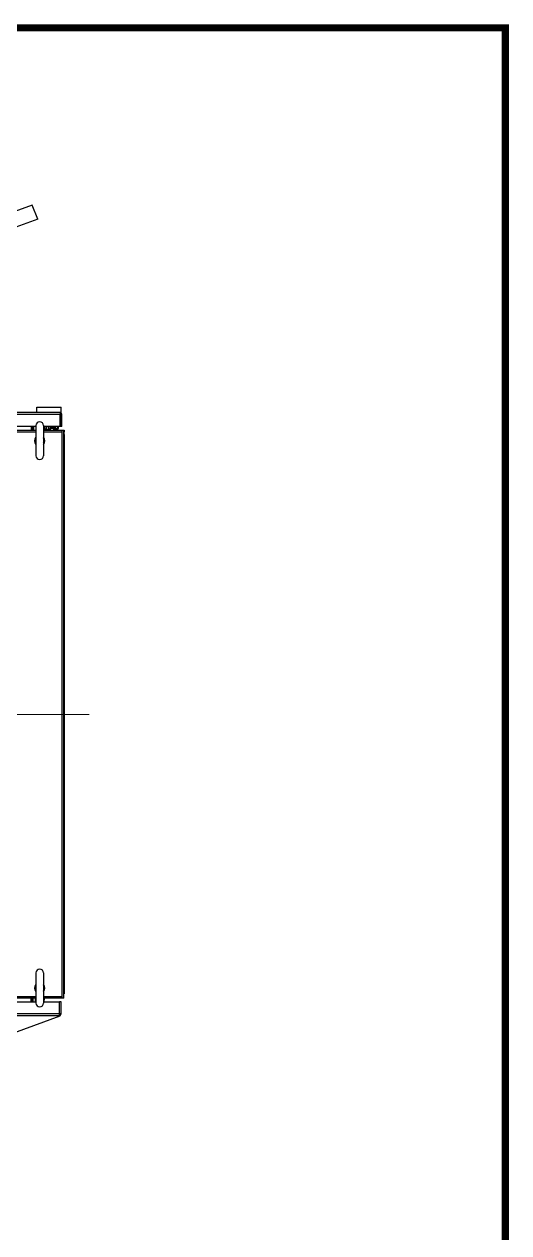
# Model space of a CAD drawing. Extents: x 81437 to 204847, y -54769 to -29444.
# Drawn here: x 85047 to 85689, y -35340 to -33738 of the extents above; entities that cross this region are included whole.
import ezdxf
from ezdxf.enums import TextEntityAlignment as Align
from ezdxf.lldxf.tags import DXFTag

# ---------------------------------------------------------------- set-up
doc = ezdxf.new("R2010")
doc.units = 0
doc.header["$LTSCALE"] = 100
doc.header["$MEASUREMENT"] = 0
doc.layers.add('PANEL', color=7, linetype='Continuous')
doc.layers.add('t', color=1, linetype='Continuous')
doc.styles.get("Standard").update_dxf_attribs({"font": ''})
doc.styles.add('微软雅黑', font='')
doc.styles.get('Standard').set_extended_font_data('SimSun')
doc.styles.get('微软雅黑').set_extended_font_data('Microsoft YaHei')
tags = doc.linetypes.add('CENTER', pattern=[2, 1.25, -0.25, 0.25, -0.25]).pattern_tags.tags
tags[10:11] = [DXFTag(74, 4), DXFTag(75, 0), DXFTag(340, '0'), DXFTag(46, 1.0), DXFTag(50, 0.0), DXFTag(44, 0.0), DXFTag(45, 0.0)]
tags[8:9] = [DXFTag(74, 4), DXFTag(75, 0), DXFTag(340, '0'), DXFTag(46, 1.0), DXFTag(50, 0.0), DXFTag(44, 0.0), DXFTag(45, 0.0)]
tags[6:7] = [DXFTag(74, 4), DXFTag(75, 0), DXFTag(340, '0'), DXFTag(46, 1.0), DXFTag(50, 0.0), DXFTag(44, 0.0), DXFTag(45, 0.0)]
tags[4:5] = [DXFTag(74, 4), DXFTag(75, 0), DXFTag(340, '0'), DXFTag(46, 1.0), DXFTag(50, 0.0), DXFTag(44, 0.0), DXFTag(45, 0.0)]
tags = doc.linetypes.add('HIDDEN', pattern=[0.375, 0.25, -0.125]).pattern_tags.tags
tags[6:7] = [DXFTag(74, 4), DXFTag(75, 0), DXFTag(340, '0'), DXFTag(46, 1.0), DXFTag(50, 0.0), DXFTag(44, 0.0), DXFTag(45, 0.0)]
tags[4:5] = [DXFTag(74, 4), DXFTag(75, 0), DXFTag(340, '0'), DXFTag(46, 1.0), DXFTag(50, 0.0), DXFTag(44, 0.0), DXFTag(45, 0.0)]

# ---------------------------------------------------------------- blocks, each defined once
blk = doc.blocks.new('图框')
at = {"layer": 't', "color": 7, "const_width": 9.62}
blk.add_lwpolyline([(4109.5, -3210.4), (4109.5, -58.9), (-6.2, -58.9), (-6.2, -3210.4)], close=True, dxfattribs=at)
at = {"color": 7, "style": '微软雅黑', "flags": 8}
for tag, p, height in [('DWG.NAME:', (1375.5, -2969.2), 25), ('DWG.NO.:', (3122, -3089.3), 24), ('图纸编号', (3309.2, -3111.3), 24), ('FILENO.:', (3122.5, -3165), 24), ('文档号', (3311.6, -3183), 24)]:
    blk.add_attdef(tag, p, '', height=height, dxfattribs=at)
at = {"color": 7, "style": '微软雅黑', "width": 0.8, "flags": 8}
for tag, p, height in [('PROJECT_NAME', (3324.7, -2969.2), 25), ('PROJECTNAME:', (3119.3, -2971.7), 24)]:
    blk.add_attdef(tag, p, '', height=height, dxfattribs=at)
at = {"color": 7, "style": '微软雅黑', "flags": 8}
for tag, p in [('图纸名称:', (1371.6, -3024.8)), ('项目名称', (3272.9, -3045.6))]:
    blk.add_attdef(tag, text='', height=25, dxfattribs=at).set_placement(p, align=Align.BOTTOM_LEFT)
for tag, height, width, p in [('RENLIU', 24, 0.7, (692, -3009.2)), ('SHUFENWANG', 24, 0.7, (879.6, -3009.2)), ('FANGHOU', 24, 0.7, (1063.6, -3009.2)), ('DANDANLI', 24, 0.7, (1243.9, -3009.2)), ('#10STATIONONTROLCABINETCOVER', 30, 0.6, (1771.7, -3076)), ('HANGZHOUHOLLYSYSAUTOMATIONCO.,LTD.', 24, 0.7, (2763.9, -3104.6))]:
    blk.add_attdef(tag, text='', height=height, dxfattribs=dict(at, width=width)).set_placement(p, align=Align.MIDDLE)
at = {"color": 7, "flags": 8}
blk.add_attdef('A', text='', height=23, dxfattribs=at).set_placement((53.7, -3033.7), align=Align.MIDDLE)
at = {"color": 7, "style": '微软雅黑', "flags": 8}
for tag, height, p in [('设计时间', 23, (207.7, -3033.7)), ('刘仁', 23, (692, -3061.1)), ('王姝芬', 23, (879.6, -3061.1)), ('侯方', 23, (1063.6, -3061.1)), ('李丹丹', 23, (1243.9, -3061.1)), ('PAGEXOFX', 24, (3947.6, -3097.9)), ('REV.', 24, (53.2, -3121.9)), ('DATE', 24, (202.7, -3121.9)), ('DESCRIPTION', 24, (445.6, -3121.9)), ('PREPARED', 24, (692, -3121.9)), ('CHECKED', 24, (879.6, -3121.9)), ('SIGNED', 24, (1063.6, -3121.9)), ('APPROVED', 24, (1243.9, -3121.9)), ('图纸名称', 30, (1771.7, -3153.6)), ('第几页共几页', 24, (3947.6, -3172.9))]:
    blk.add_attdef(tag, text='', height=height, dxfattribs=at).set_placement(p, align=Align.MIDDLE)

msp = doc.modelspace()

# ---------------------------------------------------------------- linework, layer by layer
at = {"color": 7, "linetype": 'Continuous'}
for p, q in [((85064, -34246), (85096, -34246)), ((85064, -34253), (85064, -34246)), ((85096, -34253), (85096, -34246)), ((85094.7, -34253), (84307.3, -34253)), ((84307.3, -34255.3), (85094.7, -34255.3)), ((85094.7, -34253), (85094.7, -34271.5)), ((85097, -34255.3), (85095, -34255.3)), ((85095, -34271.5), (85095, -34255.3)), ((85097, -34271.5), (85097, -34255.3)), ((85062.7, -34271.5), (84337.7, -34271.5)), ((85062.7, -34276.8), (84337.7, -34276.8)), ((85062.7, -34279.1), (84337.7, -34279.1)), ((85056.5, -34271.5), (85056.5, -34276.8)), ((85057.7, -34276.8), (85057.7, -34271.5)), ((85058.9, -34271.5), (85058.9, -34276.8)), ((85058.9, -34276.2), (85060, -34276.2)), ((85060, -34276.8), (85060, -34271.5)), ((85062.7, -34270.3), (85062.7, -34310.3)), ((85072.7, -34270.3), (85072.7, -34310.3)), ((85094.7, -34271.5), (85072.7, -34271.5)), ((85074.5, -34272.4), (85072.7, -34272.4)), ((85074.5, -34274.2), (85072.7, -34274.2)), ((85072.7, -34274.3), (85073.5, -34274.3)), ((85072.7, -34275.5), (85073.5, -34275.5)), ((85099.7, -34276.8), (85072.7, -34276.8)), ((85097.4, -34279.1), (85072.7, -34279.1)), ((85073.5, -34275.5), (85073.5, -34274.3)), ((85074.5, -34271.5), (85074.5, -34276.4)), ((85074.5, -34274.4), (85076.5, -34274.4)), ((85081.5, -34276.4), (85074.5, -34276.4)), ((85076.5, -34271.5), (85076.5, -34276.4)), ((85076.6, -34271.5), (85076.6, -34275.4)), ((85076.6, -34275.4), (85079.4, -34275.4)), ((85079.4, -34271.5), (85079.4, -34275.4)), ((85079.5, -34271.5), (85079.5, -34276.4)), ((85079.5, -34274.4), (85081.5, -34274.4)), ((85081.5, -34271.5), (85081.5, -34276.4)), ((85083.5, -34273.5), (85081.5, -34273.5)), ((85088, -34274.2), (85081.5, -34274.2)), ((85082.4, -34271.5), (85082.4, -34273.5)), ((85083.5, -34271.5), (85083.5, -34273.5)), ((85088, -34272.4), (85083.5, -34272.4)), ((85085.4, -34276.8), (85086.8, -34275.5)), ((85085.5, -34272.4), (85085.5, -34271.4)), ((85085.5, -34276.8), (85085.5, -34276.7)), ((85086, -34276.2), (85100.2, -34276.2)), ((85086.5, -34274.3), (85090.6, -34274.3)), ((85086.5, -34275.5), (85086.5, -34274.3)), ((85086.5, -34275.5), (85090.6, -34275.5)), ((85088, -34272.4), (85088, -34274.2)), ((85088, -34274.3), (85088, -34274.2)), ((85090.6, -34275.5), (85090.6, -34274.3)), ((85091.3, -34273.6), (85091.3, -34271.5)), ((85092.5, -34273.6), (85091.3, -34273.6)), ((85092.5, -34273.6), (85092.5, -34271.5)), ((85097, -34271.5), (85095, -34271.5)), ((85097.4, -35028.8), (85097.4, -34276.8)), ((85099.7, -35028.8), (85099.7, -34276.8)), ((85099.7, -34277.7), (85100.2, -34277.7)), ((85100.2, -34278.5), (85099.7, -34278.5)), ((85100.2, -34276.2), (85100.2, -34277.7)), ((85100.2, -34277.7), (85100.2, -34278.5)), ((85100.2, -34316.2), (85100.2, -34278.5)), ((85099.7, -34282), (85100, -34282)), ((85100, -34282), (85100, -34301.5)), ((85099.7, -34301.5), (85099.8, -34301.5)), ((85099.8, -34301.5), (85100, -34301.5)), ((85100, -34301.5), (85100, -35003.5)), ((85100.2, -34316.2), (85100, -34316.2)), ((85062.7, -34995.3), (85062.7, -35035.3)), ((85072.7, -34995.3), (85072.7, -35035.3)), ((85099.7, -35003.5), (85099.8, -35003.5)), ((85099.8, -35003.5), (85100, -35003.5)), ((85100, -35003.5), (85100, -35023)), ((84338.3, -35026.5), (85062.7, -35026.5)), ((85062.7, -35028.8), (84338.3, -35028.8)), ((85056.5, -35033.5), (85056.5, -35028.8)), ((85057.7, -35033.5), (85057.7, -35028.8)), ((85058.9, -35033.5), (85058.9, -35028.8)), ((85062, -35033.5), (85062, -35028.8)), ((85072.7, -35026.5), (85097.4, -35026.5)), ((85099.7, -35028.8), (85072.7, -35028.8)), ((85073, -35033.5), (85073, -35028.8)), ((85073.7, -35028.8), (85073.2, -35033.5)), ((85099.7, -35023), (85100, -35023)), ((84338.3, -35033.5), (85062.7, -35033.5)), ((85072.7, -35033.5), (85093.7, -35033.5)), ((85093.7, -35033.5), (85093.7, -35052)), ((85096, -35033.5), (85094, -35033.5)), ((85094, -35049.7), (85094, -35033.5)), ((85096, -35049.7), (85096, -35033.5)), ((85093.7, -35049.7), (84306.3, -35049.7)), ((85093.7, -35052), (84306.3, -35052)), ((85096, -35049.7), (85094, -35049.7))]:
    msp.add_line(p, q, dxfattribs=at)
at = {"color": 1, "linetype": 'CENTER', "lineweight": 20}
msp.add_line((84261.5, -34652.8), (85133.2, -34652.8), dxfattribs=at)
at = {"color": 7, "linetype": 'Continuous'}
for centre, radius, start, end in [((85094.7, -34255.3), 2.3, 0, 90), ((85094.7, -34255.3), 0.3, 0, 90), ((85067.7, -34270.3), 5, 0, 180), ((85090.6, -34273.6), 1.88, 270, 0), ((85090.6, -34273.6), 0.681, 270, 0), ((85067.7, -34290.3), 7, 136.1481, 223.8519), ((85067.7, -34290.3), 6, 146.445, 195), ((85067.7, -34290.3), 6, 146.983, 213.017), ((85067.7, -34290.3), 7, 316.1481, 43.8519), ((85067.7, -34290.3), 6, 326.4616, 33.5384), ((85067.7, -34290.3), 6, 326.983, 33.017), ((85098.8, -34282.7), 1.2, 0, 40.7374), ((85067.7, -34310.3), 5, 180, 0), ((85067.7, -34995.3), 5, 0, 180), ((85067.7, -35015.3), 7, 136.1481, 223.8519), ((85067.7, -35014.7), 6, 146.4441, 195), ((85067.7, -35014.7), 6, 146.983, 213.017), ((85067.7, -35015.3), 7, 316.1481, 43.8519), ((85067.7, -35014.7), 6, 326.4554, 33.5559), ((85067.7, -35014.7), 6, 326.983, 33.017), ((85098.8, -35022.3), 1.2, 319.2626, 0), ((85067.7, -35035.3), 5, 180, 0), ((85093.7, -35049.7), 2.3, 270, 0), ((85093.7, -35049.7), 0.3, 270, 0)]:
    msp.add_arc(centre, radius, start, end, dxfattribs=at)
at = {"layer": 'PANEL', "linetype": 'HIDDEN'}
for p, q in [((85057.6, -33978.3), (84306.3, -34252.9)), ((85065.3, -33996.8), (85057.6, -33978.3)), ((85065.3, -33996.8), (84356.5, -34253)), ((84343.4, -35326.7), (85094.7, -35052.1))]:
    msp.add_line(p, q, dxfattribs=at)

# ---------------------------------------------------------------- block references
at = {"color": 1}
msp.add_blockref('图框', (81575, -33684.4), dxfattribs=at)

doc.saveas('drawing.dxf')
